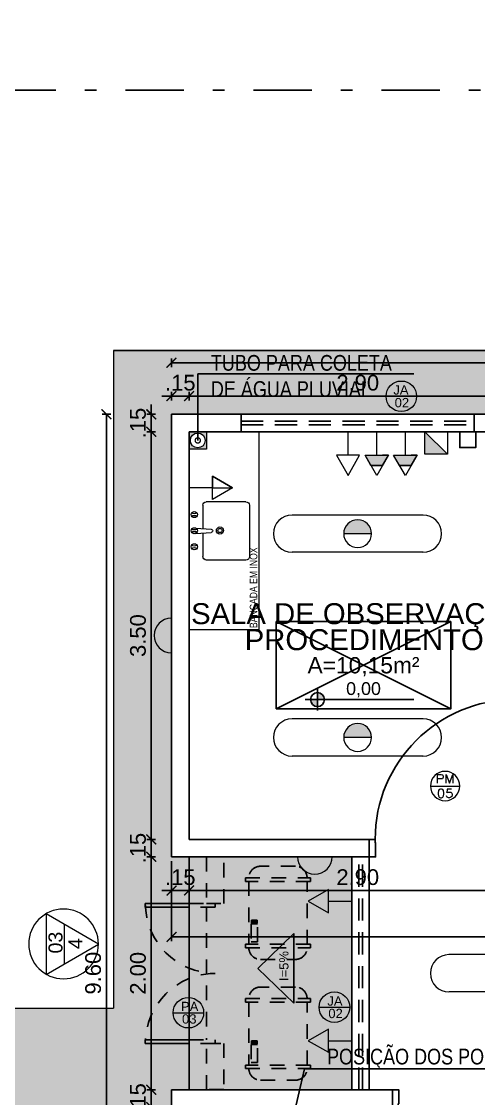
# Model space of a CAD drawing. Header units: inches. Extents: x 44782 to 44933, y 6798 to 6838.
# Drawn here: x 44792.53 to 44796.45, y 6818.61 to 6827.86 of the extents above; entities that cross this region are included whole.
import ezdxf
from ezdxf import colors
from ezdxf.entities.mleader import LeaderData, LeaderLine
from ezdxf.enums import TextEntityAlignment as Align
from ezdxf.math import Vec2, Vec3

# ---------------------------------------------------------------- set-up
doc = ezdxf.new("R2010")
doc.units = ezdxf.units.IN
doc.header["$MEASUREMENT"] = 0
for name, pattern in [('DASHDOT', [1, 0.5, -0.25, 0, -0.25]), ('HIDDEN', [9.525, 6.35, -3.175]), ('HIDDEN2', [0.1875, 0.125, -0.0625])]:
    doc.linetypes.add(name, pattern=pattern)
doc.layers.get('Defpoints').update_dxf_attribs({"color": 250})
doc.layers.add('at_Entity', color=7, linetype='Continuous', lineweight=9)
doc.layers.add('at_Text', color=7, linetype='Continuous', lineweight=9)
for name, color, linetype in [('BASCULANTE', 1, 'Continuous'), ('H. PAVER CINZA 1', 252, 'Continuous'), ('LAMPADAS', 5, 'Continuous'), ('linha de corte', 1, 'Continuous'), ('LOUÇAS', 7, 'Continuous'), ('PAREDES', 4, 'Continuous'), ('PONTO DE AR COMPRIMIDO', 7, 'Continuous'), ('PORTAS', 2, 'Continuous'), ('TEXTO01', 7, 'Continuous'), ('TEXTO02', 3, 'Continuous'), ('TEXTO03', 2, 'Continuous'), ('TUBO DE COLETA', 7, 'Continuous')]:
    doc.layers.add(name, color=color, linetype=linetype)
doc.layers.add('TOMADAS', color=150, linetype='Continuous', true_color=0x007fff)
doc.styles.add('ARIAL', font='ARIALN.TTF', dxfattribs={"height": 0.18})
doc.styles.add('Fonte 02', font='ARIALUNI.TTF')
doc.styles.add('FONTE01', font='swissi.ttf')
doc.styles.add('Fonte02', font='arial.ttf')
doc.styles.get("Standard").update_dxf_attribs({"font": 'txt.shx', "height": 0.18})
doc.styles.add('TEXTO1', font='swissko.ttf', dxfattribs={"width": 0.6, "height": 0.1})
doc.dimstyles.new('Esc 1-75', dxfattribs={"dimscale": 0.75, "dimtxt": 0.18, "dimasz": 0.1125, "dimexe": 0.05, "dimexo": 0.05, "dimgap": 0.06, "dimtad": 1, "dimzin": 4, "dimdsep": 46, "dimtxsty": 'Fonte 02', "dimblk": 'ARCHTICK', "dimcen": 0, "dimclrd": 250, "dimclre": 250, "dimadec": 0, "dimazin": 1, "dimtfac": 1, "dimtix": 1, "dimtmove": 1, "dimatfit": 3, "dimldrblk": 'ARCHTICK', "dimfxl": 0, "dimarcsym": 0})

# ---------------------------------------------------------------- blocks, each defined once
blk = doc.blocks.new('A$C2B7D2525')
at = {"layer": 'at_Entity', "true_color": 0x007fff}
h = blk.add_hatch(color=150, dxfattribs=at)
h.dxf.hatch_style = 1
h.paths.add_polyline_path([(0.723, 0.2795, 0.414214), (0.6034, 0.1599, 0.002212), (0.6034, 0.1588), (0.8427, 0.1588, 0.002212), (0.8427, 0.1599, 0.414214)])
at = {"layer": 'at_Entity', "color": 150, "true_color": 0x007fff}
for p, q in [((1.2852, 0.3197), (0.1609, 0.3197)), ((0.7241, 0.1588), (0.6034, 0.1588)), ((0.8427, 0.1588), (0.6034, 0.1588)), ((0.8427, 0.1588), (0.7241, 0.1588)), ((0.8427, 0.1588), (0.7241, 0.1588)), ((1.2852, 0), (0.1609, 0))]:
    blk.add_line(p, q, dxfattribs=at)
for centre, radius, start, end in [((0.1599, 0.1599), 0.1599, 90, 180), ((0.723, 0.1599), 0.1196, 90, 180), ((0.723, 0.1599), 0.1196, 360, 90), ((1.2841, 0.1599), 0.1599, 0.00268, 90), ((0.1599, 0.1599), 0.1599, 180, 270), ((0.723, 0.1599), 0.1196, 180, 270), ((0.723, 0.1599), 0.1196, 270, 0), ((1.2841, 0.1599), 0.1599, 270.00537, 0.00268)]:
    blk.add_arc(centre, radius, start, end, dxfattribs=at)
blk = doc.blocks.new('Leg_Ambiente05_50')
at = {"layer": 'TEXTO01', "linetype": 'Continuous', "ltscale": 0.0001}
h = blk.add_hatch(color=256, dxfattribs=at)
h.paths.add_polyline_path([(-0.2635, -0.157), (-0.2635, -0.1969), (-0.2235, -0.1969, 0.414214)])
h.paths.add_polyline_path([(-0.2635, -0.1969), (-0.3034, -0.1969, 0.414214), (-0.2635, -0.2368)])
at = {"layer": 'Defpoints'}
for p, q in [((-0.5, -0.25), (0.5, 0.25)), ((-0.5, 0.25), (0.5, -0.25))]:
    blk.add_line(p, q, dxfattribs=at)
blk.add_lwpolyline([(-0.5, -0.25), (0.5, -0.25), (0.5, 0.25), (-0.5, 0.25)], close=True, dxfattribs=at)
at = {"layer": 'TEXTO01', "linetype": 'Continuous', "ltscale": 0.0001}
for p, q in [((-0.2635, -0.2589), (-0.2635, -0.1349)), ((0.2874, -0.1969), (-0.3344, -0.1969))]:
    blk.add_line(p, q, dxfattribs=at)
blk.add_circle((-0.2635, -0.1969), 0.0399, dxfattribs=at)
at = {"layer": 'TEXTO01', "style": 'FONTE01'}
blk.add_attdef('NÍVEL', text='', height=0.08, dxfattribs=at).set_placement((0, -0.1338), align=Align.MIDDLE_CENTER)
at = {"layer": 'TEXTO02', "style": 'Fonte02'}
blk.add_attdef('ÁREA', text='', height=0.1, dxfattribs=at).set_placement((0, 0.0311), align=Align.MIDDLE_CENTER)
at = {"layer": 'TEXTO03', "style": 'Fonte02'}
for tag, p in [('AMB1', (0.0037, 0.5301)), ('AMB1', (0, 0.3711)), ('AMB2', (0, 0.2036))]:
    blk.add_attdef(tag, text='', height=0.12, dxfattribs=at).set_placement(p, align=Align.MIDDLE_CENTER)
blk = doc.blocks.new('A$C1E546F2D')
at = {"layer": 'PORTAS'}
for points in [[(0.921, 0.1503), (0.9507, 0.1503), (0.9507, 1.0502), (0.921, 1.0502), (0.921, 0.1503)], [(0, 0.1503), (0, 0), (0.055, 0), (0.055, 0.1207), (0.0508, 0.1207), (0.0508, 0.1503), (0, 0.1503)], [(1.0015, 0.1503), (1.0015, 0), (0.9464, 0), (0.9464, 0.1207), (0.9507, 0.1207), (0.9507, 0.1503), (1.0015, 0.1503)]]:
    blk.add_lwpolyline(points, dxfattribs=at)
blk.add_arc((0.9507, 0.1503), 0.8998, 90, 180, dxfattribs=at)
blk = doc.blocks.new('A$C339E2C68')
at = {"layer": 'PORTAS'}
blk.add_lwpolyline([(1.2217, 1.3508), (1.2513, 1.3508), (1.2513, 0.1503), (1.2217, 0.1503)], close=True, dxfattribs=at)
for points in [[(0.0508, 0.1503), (0, 0.1503), (0, 0), (0.055, 0), (0.055, 0.1207), (0.0508, 0.1207), (0.0508, 0.1503)], [(1.3, 0), (1.3, 0.1503), (1.2513, 0.1503), (1.2513, 0.1207), (1.245, 0.1207), (1.245, 0), (1.3, 0)]]:
    blk.add_lwpolyline(points, dxfattribs=at)
blk.add_arc((1.2513, 0.1503), 1.2005, 90, 180, dxfattribs=at)
blk = doc.blocks.new('A$C3E1E0E25')
at = {"linetype": 'HIDDEN'}
h = blk.add_hatch(color=7, dxfattribs=at)
h.dxf.hatch_style = 1
h.paths.add_polyline_path([(0.1503, 0.1482), (0, 0.1482), (0, 0), (0.1503, 0)])
h.paths.add_polyline_path([(0.0116, 0.0741, -1), (0.1388, 0.0741, -1)], flags=16)
at = {"layer": 'at_Entity'}
blk.add_lwpolyline([(0, 0.1482), (0.1503, 0.1482), (0.1503, 0), (0, 0)], close=True, dxfattribs=at)
blk.add_circle((0.0752, 0.0741), 0.0636, dxfattribs=at)
blk = doc.blocks.new('_DotSmall')
at = {"color": 0, "linetype": 'ByBlock', "const_width": 0.5}
blk.add_lwpolyline([(-0.0625, 0, 1), (0.0625, 0, 1)], format="xyb", close=True, dxfattribs=at)
blk = doc.blocks.new('A$C334228FE')
at = {"layer": 'at_Entity', "color": 7}
for p, q in [((0, 0.47), (0, 0.0296)), ((0.0296, 0.4997), (0.3705, 0.4997)), ((0.4002, 0.47), (0.4002, 0.2689)), ((0.4588, 0.2731), (0.3282, 0.2647)), ((0.4588, 0.2287), (0.3282, 0.2371)), ((0.4002, 0.2329), (0.4002, 0.0296)), ((0.0296, 0), (0.3705, 0))]:
    blk.add_line(p, q, dxfattribs=at)
for centre, radius, start, end in [((0.0289, 0.4708), 0.0289, 88.51591, 181.48409), ((0.3713, 0.4708), 0.0289, 358.51591, 91.48409), ((0.4732, 0.3906), 0.0265, 90, 180), ((0.4732, 0.3906), 0.0265, 180, 270), ((0.4732, 0.3483), 0.0349, 48.79028, 131.20972), ((0.4732, 0.4309), 0.0349, 228.99356, 311.00644), ((0.4732, 0.3906), 0.0265, 360, 90), ((0.4732, 0.3906), 0.0265, 270, 0), ((0.253, 0.253), 0.0307, 90, 180), ((0.253, 0.253), 0.0307, 360, 90), ((0.253, 0.253), 0.0307, 180, 270), ((0.253, 0.253), 0.018, 90, 180), ((0.253, 0.253), 0.018, 180, 270), ((0.253, 0.253), 0.018, 360, 90), ((0.253, 0.253), 0.018, 270, 0), ((0.253, 0.253), 0.0307, 270, 0), ((0.3292, 0.2509), 0.0138, 150.70689, 210.72114), ((0.3292, 0.2509), 0.0138, 90.69216, 150.70662), ((0.3292, 0.2509), 0.0138, 210.72149, 270.73606), ((0.4732, 0.2509), 0.0265, 90, 180), ((0.4732, 0.2509), 0.0265, 180, 270), ((0.4732, 0.2107), 0.0349, 49.53178, 130.46822), ((0.4732, 0.2932), 0.0349, 231.42735, 308.57265), ((0.4732, 0.2509), 0.0265, 360, 90), ((0.4732, 0.2509), 0.0265, 270, 0), ((0.4732, 0.1133), 0.0265, 90, 180), ((0.4732, 0.1133), 0.0265, 180, 270), ((0.4732, 0.073), 0.0349, 48.69146, 131.30854), ((0.4732, 0.1535), 0.0349, 228.8837, 311.1163), ((0.4732, 0.1133), 0.0265, 360, 90), ((0.4732, 0.1133), 0.0265, 270, 0), ((0.0289, 0.0289), 0.0289, 178.51591, 271.48409), ((0.3695, 0.0307), 0.0307, 270.00551, 0)]:
    blk.add_arc(centre, radius, start, end, dxfattribs=at)
blk = doc.blocks.new('A$C4BC3063A')
at = {"layer": 'at_Entity', "color": 150, "true_color": 0x007fff}
for p, q in [((0.2011, 0), (0.2011, 0.199)), ((0.2011, 0.199), (0.3748, 0.0995)), ((0.2011, 0.0995), (0, 0.0995)), ((0.3748, 0.0995), (0.2011, 0))]:
    blk.add_line(p, q, dxfattribs=at)
blk = doc.blocks.new('A$C425377C2')
at = {"layer": 'at_Entity', "true_color": 0x007fff}
h = blk.add_hatch(color=150, dxfattribs=at)
h.dxf.hatch_style = 1
h.paths.add_polyline_path([(0.2011, 0.1736), (0, 0.1736), (0.0508, 0.0868), (0.1503, 0.0868)])
at = {"layer": 'at_Entity', "color": 150, "true_color": 0x007fff}
for p, q in [((0.1016, 0.1736), (0.1016, 0.3748)), ((0.1016, 0), (0, 0.1736)), ((0, 0.1736), (0.2011, 0.1736)), ((0, 0.1736), (0.0508, 0.1736)), ((0.0508, 0.0868), (0, 0.1736)), ((0.0508, 0.0868), (0, 0.1736)), ((0.0508, 0.1736), (0.1503, 0.1736)), ((0.2011, 0.1736), (0.1016, 0)), ((0.1503, 0.0868), (0.2011, 0.1736)), ((0.2011, 0.1736), (0.1503, 0.1736)), ((0.2011, 0.1736), (0.1503, 0.1736)), ((0.1503, 0.0868), (0.0508, 0.0868)), ((0.0508, 0.0868), (0.1503, 0.0868))]:
    blk.add_line(p, q, dxfattribs=at)
blk = doc.blocks.new('A$C17EE17C9')
h = blk.add_hatch(color=256)
h.dxf.hatch_style = 1
h.paths.add_polyline_path([(0, 0.1927), (0, 0), (0.1927, 0)])
at = {"layer": 'at_Entity', "color": 7}
for p, q in [((0, 0), (0, 0.1927)), ((0, 0.1927), (0.1927, 0)), ((0, 0.1927), (0.1927, 0)), ((0, 0), (0, 0.1927)), ((0, 0), (0, 0.1927)), ((0.1927, 0.1927), (0.1927, 0)), ((0.1927, 0), (0, 0)), ((0.1927, 0), (0, 0))]:
    blk.add_line(p, q, dxfattribs=at)
blk = doc.blocks.new('_ARCHTICK')
at = {"color": 0, "linetype": 'ByBlock', "const_width": 0.15}
blk.add_lwpolyline([(-0.5, -0.5), (0.5, 0.5)], dxfattribs=at)
blk = doc.blocks.new('*D73')
at = {"layer": 'at_Text', "color": 250, "lineweight": -2, "transparency": 16777216}
for p, q in [((44793.8156, 6824.6013), (44793.8156, 6824.6763)), ((44793.9658, 6824.6013), (44793.9658, 6824.6763)), ((44793.8156, 6824.6388), (44793.7312, 6824.6388)), ((44793.8156, 6824.6388), (44793.9658, 6824.6388)), ((44793.9658, 6824.6388), (44794.0502, 6824.6388))]:
    blk.add_line(p, q, dxfattribs=at)
at = {"layer": 'Defpoints', "color": 0, "transparency": 16777216}
for p in [(44793.9658, 6824.6388), (44793.8156, 6824.2066), (44793.9658, 6824.2066)]:
    blk.add_point(p, dxfattribs=at)
at = {"layer": 'at_Text', "color": 250, "lineweight": -2, "transparency": 16777216, "xscale": 0.084375, "yscale": 0.084375, "zscale": 0.084375}
blk.add_blockref('_ARCHTICK', (44793.8156, 6824.6388), dxfattribs=at)
at = {"layer": 'at_Text', "color": 250, "lineweight": -2, "transparency": 16777216, "xscale": 0.084375, "yscale": 0.084375, "zscale": 0.084375, "rotation": 180}
blk.add_blockref('_ARCHTICK', (44793.9658, 6824.6388), dxfattribs=at)
at = {"layer": 'at_Text', "color": 0, "transparency": 16777216, "insert": (44793.8907, 6824.7528), "char_height": 0.135, "attachment_point": 5, "style": 'Fonte 02'}
blk.add_mtext('.15', dxfattribs=at)
blk = doc.blocks.new('*D74')
at = {"layer": 'at_Text', "color": 250, "lineweight": -2, "transparency": 16777216}
for p, q in [((44793.9658, 6824.6013), (44793.9658, 6824.6763)), ((44796.8648, 6824.6013), (44796.8648, 6824.6763)), ((44793.9658, 6824.6388), (44796.8648, 6824.6388))]:
    blk.add_line(p, q, dxfattribs=at)
at = {"layer": 'Defpoints', "color": 0, "transparency": 16777216}
for p in [(44796.8648, 6824.6388), (44796.8648, 6824.3319), (44793.9658, 6824.2066)]:
    blk.add_point(p, dxfattribs=at)
at = {"layer": 'at_Text', "color": 250, "lineweight": -2, "transparency": 16777216, "xscale": 0.084375, "yscale": 0.084375, "zscale": 0.084375, "rotation": 180}
blk.add_blockref('_ARCHTICK', (44793.9658, 6824.6388), dxfattribs=at)
at = {"layer": 'at_Text', "color": 250, "lineweight": -2, "transparency": 16777216, "xscale": 0.084375, "yscale": 0.084375, "zscale": 0.084375}
blk.add_blockref('_ARCHTICK', (44796.8648, 6824.6388), dxfattribs=at)
at = {"layer": 'at_Text', "color": 0, "transparency": 16777216, "insert": (44795.4153, 6824.7528), "char_height": 0.135, "attachment_point": 5, "style": 'Fonte 02'}
blk.add_mtext('2.90', dxfattribs=at)
blk = doc.blocks.new('*D82')
at = {"layer": 'at_Text', "color": 250, "lineweight": -2, "transparency": 16777216}
for p, q in [((44793.8156, 6824.8877), (44793.8156, 6824.9627)), ((44805.2127, 6824.8877), (44805.2127, 6824.9627)), ((44793.8156, 6824.9252), (44805.2127, 6824.9252))]:
    blk.add_line(p, q, dxfattribs=at)
at = {"layer": 'Defpoints', "color": 0, "transparency": 16777216}
for p in [(44805.2127, 6824.9252), (44793.8156, 6824.4821), (44805.2127, 6824.4821)]:
    blk.add_point(p, dxfattribs=at)
at = {"layer": 'at_Text', "color": 250, "lineweight": -2, "transparency": 16777216, "xscale": 0.084375, "yscale": 0.084375, "zscale": 0.084375, "rotation": 180}
blk.add_blockref('_ARCHTICK', (44793.8156, 6824.9252), dxfattribs=at)
at = {"layer": 'at_Text', "color": 250, "lineweight": -2, "transparency": 16777216, "xscale": 0.084375, "yscale": 0.084375, "zscale": 0.084375}
blk.add_blockref('_ARCHTICK', (44805.2127, 6824.9252), dxfattribs=at)
at = {"layer": 'at_Text', "color": 0, "transparency": 16777216, "insert": (44799.5141, 6825.0392), "char_height": 0.135, "attachment_point": 5, "style": 'Fonte 02'}
blk.add_mtext('11.40', dxfattribs=at)
blk = doc.blocks.new('*D83')
at = {"layer": 'at_Text', "color": 250, "lineweight": -2, "transparency": 16777216}
for p, q in [((44793.6415, 6824.4821), (44793.6415, 6824.5665)), ((44793.679, 6824.4821), (44793.604, 6824.4821)), ((44793.6415, 6824.4821), (44793.6415, 6824.3319)), ((44793.679, 6824.3319), (44793.604, 6824.3319)), ((44793.6415, 6824.3319), (44793.6415, 6824.2475))]:
    blk.add_line(p, q, dxfattribs=at)
at = {"layer": 'Defpoints', "color": 0, "transparency": 16777216}
for p in [(44793.8156, 6824.4821), (44793.6415, 6824.3319), (44793.9658, 6824.3319)]:
    blk.add_point(p, dxfattribs=at)
at = {"layer": 'at_Text', "color": 250, "lineweight": -2, "transparency": 16777216, "xscale": 0.084375, "yscale": 0.084375, "zscale": 0.084375}
for p, rotation in [((44793.6415, 6824.4821), 270), ((44793.6415, 6824.3319), 90)]:
    blk.add_blockref('_ARCHTICK', p, dxfattribs=dict(at, rotation=rotation))
at = {"layer": 'at_Text', "color": 0, "transparency": 16777216, "insert": (44793.5276, 6824.407), "char_height": 0.135, "attachment_point": 5, "rotation": 90, "style": 'Fonte 02'}
blk.add_mtext('.15', dxfattribs=at)
blk = doc.blocks.new('*D84')
at = {"layer": 'at_Text', "color": 250, "lineweight": -2, "transparency": 16777216}
for p, q in [((44793.679, 6824.3319), (44793.604, 6824.3319)), ((44793.6415, 6824.3319), (44793.6415, 6820.8319)), ((44793.679, 6820.8319), (44793.604, 6820.8319))]:
    blk.add_line(p, q, dxfattribs=at)
at = {"layer": 'Defpoints', "color": 0, "transparency": 16777216}
for p in [(44793.9658, 6824.3319), (44793.6415, 6820.8319), (44793.9658, 6820.8319)]:
    blk.add_point(p, dxfattribs=at)
at = {"layer": 'at_Text', "color": 250, "lineweight": -2, "transparency": 16777216, "xscale": 0.084375, "yscale": 0.084375, "zscale": 0.084375}
for p, rotation in [((44793.6415, 6824.3319), 90), ((44793.6415, 6820.8319), 270)]:
    blk.add_blockref('_ARCHTICK', p, dxfattribs=dict(at, rotation=rotation))
at = {"layer": 'at_Text', "color": 0, "transparency": 16777216, "insert": (44793.5276, 6822.5819), "char_height": 0.135, "attachment_point": 5, "rotation": 90, "style": 'Fonte 02'}
blk.add_mtext('3.50', dxfattribs=at)
blk = doc.blocks.new('*D85')
at = {"layer": 'at_Text', "color": 250, "lineweight": -2, "transparency": 16777216}
for p, q in [((44793.6415, 6820.8319), (44793.6415, 6820.9163)), ((44793.679, 6820.8319), (44793.604, 6820.8319)), ((44793.6415, 6820.8319), (44793.6415, 6820.6817)), ((44793.679, 6820.6817), (44793.604, 6820.6817)), ((44793.6415, 6820.6817), (44793.6415, 6820.5973))]:
    blk.add_line(p, q, dxfattribs=at)
at = {"layer": 'Defpoints', "color": 0, "transparency": 16777216}
for p in [(44793.9658, 6820.8319), (44793.6415, 6820.6817), (44793.8156, 6820.6817)]:
    blk.add_point(p, dxfattribs=at)
at = {"layer": 'at_Text', "color": 250, "lineweight": -2, "transparency": 16777216, "xscale": 0.084375, "yscale": 0.084375, "zscale": 0.084375}
for p, rotation in [((44793.6415, 6820.8319), 270), ((44793.6415, 6820.6817), 90)]:
    blk.add_blockref('_ARCHTICK', p, dxfattribs=dict(at, rotation=rotation))
at = {"layer": 'at_Text', "color": 0, "transparency": 16777216, "insert": (44793.5276, 6820.7568), "char_height": 0.135, "attachment_point": 5, "rotation": 90, "style": 'Fonte 02'}
blk.add_mtext('.15', dxfattribs=at)
blk = doc.blocks.new('*D86')
at = {"layer": 'at_Text', "color": 250, "lineweight": -2, "transparency": 16777216}
for p, q in [((44793.679, 6820.6817), (44793.604, 6820.6817)), ((44793.6415, 6820.6817), (44793.6415, 6818.682)), ((44793.679, 6818.682), (44793.604, 6818.682))]:
    blk.add_line(p, q, dxfattribs=at)
at = {"layer": 'Defpoints', "color": 0, "transparency": 16777216}
for p in [(44793.8156, 6820.6817), (44793.6415, 6818.682), (44793.8156, 6818.682)]:
    blk.add_point(p, dxfattribs=at)
at = {"layer": 'at_Text', "color": 250, "lineweight": -2, "transparency": 16777216, "xscale": 0.084375, "yscale": 0.084375, "zscale": 0.084375}
for p, rotation in [((44793.6415, 6820.6817), 90), ((44793.6415, 6818.682), 270)]:
    blk.add_blockref('_ARCHTICK', p, dxfattribs=dict(at, rotation=rotation))
at = {"layer": 'at_Text', "color": 0, "transparency": 16777216, "insert": (44793.5276, 6819.6818), "char_height": 0.135, "attachment_point": 5, "rotation": 90, "style": 'Fonte 02'}
blk.add_mtext('2.00', dxfattribs=at)
blk = doc.blocks.new('*D87')
at = {"layer": 'at_Text', "color": 250, "lineweight": -2, "transparency": 16777216}
for p, q in [((44793.6415, 6818.682), (44793.6415, 6818.7664)), ((44793.679, 6818.682), (44793.604, 6818.682)), ((44793.6415, 6818.682), (44793.6415, 6818.5318)), ((44793.679, 6818.5318), (44793.604, 6818.5318)), ((44793.6415, 6818.5318), (44793.6415, 6818.4474))]:
    blk.add_line(p, q, dxfattribs=at)
at = {"layer": 'Defpoints', "color": 0, "transparency": 16777216}
for p in [(44793.8156, 6818.682), (44793.6415, 6818.5318), (44793.9658, 6818.5318)]:
    blk.add_point(p, dxfattribs=at)
at = {"layer": 'at_Text', "color": 250, "lineweight": -2, "transparency": 16777216, "xscale": 0.084375, "yscale": 0.084375, "zscale": 0.084375}
for p, rotation in [((44793.6415, 6818.682), 270), ((44793.6415, 6818.5318), 90)]:
    blk.add_blockref('_ARCHTICK', p, dxfattribs=dict(at, rotation=rotation))
at = {"layer": 'at_Text', "color": 0, "transparency": 16777216, "insert": (44793.5276, 6818.6069), "char_height": 0.135, "attachment_point": 5, "rotation": 90, "style": 'Fonte 02'}
blk.add_mtext('.15', dxfattribs=at)
blk = doc.blocks.new('*D90')
at = {"layer": 'at_Text', "color": 250, "lineweight": -2, "transparency": 16777216}
for p, q in [((44793.294, 6824.4821), (44793.219, 6824.4821)), ((44793.2565, 6824.4821), (44793.2565, 6814.8837)), ((44793.294, 6814.8837), (44793.219, 6814.8837))]:
    blk.add_line(p, q, dxfattribs=at)
at = {"layer": 'Defpoints', "color": 0, "transparency": 16777216}
for p in [(44793.8156, 6824.4821), (44793.2565, 6814.8837), (44793.8156, 6814.8837)]:
    blk.add_point(p, dxfattribs=at)
at = {"layer": 'at_Text', "color": 250, "lineweight": -2, "transparency": 16777216, "xscale": 0.084375, "yscale": 0.084375, "zscale": 0.084375}
for p, rotation in [((44793.2565, 6824.4821), 90), ((44793.2565, 6814.8837), 270)]:
    blk.add_blockref('_ARCHTICK', p, dxfattribs=dict(at, rotation=rotation))
at = {"layer": 'at_Text', "color": 0, "transparency": 16777216, "insert": (44793.1425, 6819.6829), "char_height": 0.135, "attachment_point": 5, "rotation": 90, "style": 'Fonte 02'}
blk.add_mtext('9.60', dxfattribs=at)
blk = doc.blocks.new('*D212')
at = {"layer": 'at_Text', "color": 250, "lineweight": -2, "transparency": 16777216}
for p, q in [((44793.8156, 6820.6442), (44793.8156, 6820.3552)), ((44793.9658, 6820.6442), (44793.9658, 6820.3552)), ((44793.8156, 6820.3927), (44793.7312, 6820.3927)), ((44793.8156, 6820.3927), (44793.9658, 6820.3927)), ((44793.9658, 6820.3927), (44794.0502, 6820.3927))]:
    blk.add_line(p, q, dxfattribs=at)
at = {"layer": 'Defpoints', "color": 0, "transparency": 16777216}
for p in [(44793.8156, 6820.6817), (44793.9658, 6820.6817), (44793.9658, 6820.3927)]:
    blk.add_point(p, dxfattribs=at)
at = {"layer": 'at_Text', "color": 250, "lineweight": -2, "transparency": 16777216, "xscale": 0.084375, "yscale": 0.084375, "zscale": 0.084375}
blk.add_blockref('_ARCHTICK', (44793.8156, 6820.3927), dxfattribs=at)
at = {"layer": 'at_Text', "color": 250, "lineweight": -2, "transparency": 16777216, "xscale": 0.084375, "yscale": 0.084375, "zscale": 0.084375, "rotation": 180}
blk.add_blockref('_ARCHTICK', (44793.9658, 6820.3927), dxfattribs=at)
at = {"layer": 'at_Text', "color": 0, "transparency": 16777216, "insert": (44793.8907, 6820.5067), "char_height": 0.135, "attachment_point": 5, "style": 'Fonte 02'}
blk.add_mtext('.15', dxfattribs=at)
blk = doc.blocks.new('*D213')
at = {"layer": 'at_Text', "color": 250, "lineweight": -2, "transparency": 16777216}
for p, q in [((44796.8648, 6820.7677), (44796.8648, 6820.3552)), ((44793.9658, 6820.6442), (44793.9658, 6820.3552)), ((44793.9658, 6820.3927), (44796.8648, 6820.3927))]:
    blk.add_line(p, q, dxfattribs=at)
at = {"layer": 'Defpoints', "color": 0, "transparency": 16777216}
for p in [(44796.8648, 6820.8319), (44793.9658, 6820.6817), (44796.8648, 6820.3927)]:
    blk.add_point(p, dxfattribs=at)
at = {"layer": 'at_Text', "color": 250, "lineweight": -2, "transparency": 16777216, "xscale": 0.084375, "yscale": 0.084375, "zscale": 0.084375, "rotation": 180}
blk.add_blockref('_ARCHTICK', (44793.9658, 6820.3927), dxfattribs=at)
at = {"layer": 'at_Text', "color": 250, "lineweight": -2, "transparency": 16777216, "xscale": 0.084375, "yscale": 0.084375, "zscale": 0.084375}
blk.add_blockref('_ARCHTICK', (44796.8648, 6820.3927), dxfattribs=at)
at = {"layer": 'at_Text', "color": 0, "transparency": 16777216, "insert": (44795.4153, 6820.5067), "char_height": 0.135, "attachment_point": 5, "style": 'Fonte 02'}
blk.add_mtext('2.90', dxfattribs=at)
blk = doc.blocks.new('*D237')
at = {"layer": 'at_Text', "color": 250, "lineweight": -2, "transparency": 16777216}
for p, q in [((44793.8156, 6820.3694), (44793.8156, 6819.9569)), ((44826.9553, 6820.3694), (44826.9553, 6819.9569)), ((44793.8156, 6819.9944), (44826.9553, 6819.9944))]:
    blk.add_line(p, q, dxfattribs=at)
at = {"layer": 'Defpoints', "color": 0, "transparency": 16777216}
for p in [(44793.8156, 6820.6817), (44826.9553, 6820.6817), (44826.9553, 6819.9944)]:
    blk.add_point(p, dxfattribs=at)
at = {"layer": 'at_Text', "color": 250, "lineweight": -2, "transparency": 16777216, "xscale": 0.084375, "yscale": 0.084375, "zscale": 0.084375, "rotation": 180}
blk.add_blockref('_ARCHTICK', (44793.8156, 6819.9944), dxfattribs=at)
at = {"layer": 'at_Text', "color": 250, "lineweight": -2, "transparency": 16777216, "xscale": 0.084375, "yscale": 0.084375, "zscale": 0.084375}
blk.add_blockref('_ARCHTICK', (44826.9553, 6819.9944), dxfattribs=at)
at = {"layer": 'at_Text', "color": 0, "transparency": 16777216, "insert": (44810.3854, 6820.1084), "char_height": 0.135, "attachment_point": 5, "style": 'Fonte 02'}
blk.add_mtext('33.14', dxfattribs=at)

msp = doc.modelspace()

# ---------------------------------------------------------------- hatches: boundary and pattern name
at = {"layer": 'H. PAVER CINZA 1'}
for points in [[(44814.2102, 6836.2284), (44804.7133, 6836.2284), (44804.7133, 6830.4791), (44804.7133, 6825.0302), (44793.3162, 6825.0302), (44793.3162, 6816.0327), (44793.8156, 6816.0327), (44793.8156, 6815.8824), (44793.3162, 6815.8824), (44793.3162, 6814.3843), (44804.5631, 6814.3843), (44804.5631, 6809.4856), (44805.0625, 6809.4856), (44805.0625, 6813.3834), (44806.713, 6813.3834), (44806.713, 6814.8837), (44793.8156, 6814.8837), (44793.8156, 6818.682), (44795.3645, 6818.682), (44795.3645, 6820.6817), (44793.8156, 6820.6817), (44793.8156, 6824.4821), (44805.2127, 6824.4821), (44805.2127, 6830.9785), (44805.2127, 6834.8784), (44813.7108, 6834.8784), (44813.7108, 6826.431), (44810.8605, 6826.431), (44810.8605, 6824.4821), (44826.9553, 6824.4821), (44826.9553, 6818.682), (44826.9553, 6815.4233), (44827.4568, 6815.4233), (44827.4568, 6825.0302), (44814.2102, 6825.0302)], [(44793.3162, 6819.3824), (44793.3162, 6816.0327), (44792.0655, 6816.0327), (44792.0655, 6818.1824), (44785.4655, 6818.1824), (44785.4655, 6819.3824)]]:
    msp.add_hatch(color=256, dxfattribs=at).paths.add_polyline_path(points)

# ---------------------------------------------------------------- linework, layer by layer
at = {"layer": 'at_Entity', "color": 252, "true_color": 0x989898}
for q in [(44793.3162, 6824.4821), (44798.2149, 6825.0302)]:
    msp.add_line((44793.3162, 6825.0302), q, dxfattribs=at)
at = {"layer": 'at_Entity', "color": 0}
for p, q in [((44798.2149, 6825.0302), (44793.3162, 6825.0302)), ((44793.3162, 6825.0302), (44793.3162, 6819.3824)), ((44794.565, 6824.3319), (44794.565, 6822.6317)), ((44794.565, 6822.6317), (44793.9658, 6822.6317)), ((44796.1009, 6821.3144), (44796.1009, 6821.3885)), ((44796.1009, 6821.3885), (44796.1327, 6821.3885)), ((44796.1327, 6821.3504), (44796.1009, 6821.3504)), ((44796.1327, 6821.3885), (44796.1432, 6821.3863)), ((44796.1432, 6821.3525), (44796.1327, 6821.3504)), ((44796.1432, 6821.3863), (44796.1454, 6821.3821)), ((44796.1454, 6821.3567), (44796.1432, 6821.3525)), ((44796.1454, 6821.3821), (44796.1496, 6821.3758)), ((44796.1496, 6821.3652), (44796.1454, 6821.3567)), ((44796.1496, 6821.3758), (44796.1496, 6821.3652)), ((44796.175, 6821.3144), (44796.175, 6821.3885)), ((44796.175, 6821.3885), (44796.2025, 6821.3144)), ((44796.2025, 6821.3144), (44796.2321, 6821.3885)), ((44796.2321, 6821.3885), (44796.2321, 6821.3144)), ((44796.0417, 6821.289), (44796.2914, 6821.289)), ((44796.1094, 6821.2509), (44796.1052, 6821.2319)), ((44796.1157, 6821.2615), (44796.1094, 6821.2509)), ((44796.1263, 6821.2636), (44796.1157, 6821.2615)), ((44796.1348, 6821.2636), (44796.1263, 6821.2636)), ((44796.1454, 6821.2615), (44796.1348, 6821.2636)), ((44796.1517, 6821.2509), (44796.1454, 6821.2615)), ((44796.1559, 6821.2319), (44796.1517, 6821.2509)), ((44796.1834, 6821.2636), (44796.1813, 6821.2319)), ((44796.2194, 6821.2636), (44796.1834, 6821.2636)), ((44796.1052, 6821.2319), (44796.1052, 6821.2213)), ((44796.1052, 6821.2213), (44796.1094, 6821.2044)), ((44796.1094, 6821.2044), (44796.1157, 6821.1938)), ((44796.1157, 6821.1938), (44796.1263, 6821.1895)), ((44796.1263, 6821.1895), (44796.1348, 6821.1895)), ((44796.1348, 6821.1895), (44796.1454, 6821.1938)), ((44796.1454, 6821.1938), (44796.1517, 6821.2044)), ((44796.1517, 6821.2044), (44796.1559, 6821.2213)), ((44796.1559, 6821.2213), (44796.1559, 6821.2319)), ((44796.1813, 6821.1959), (44796.1771, 6821.2044)), ((44796.1813, 6821.2319), (44796.1834, 6821.2361)), ((44796.1834, 6821.1938), (44796.1813, 6821.1959)), ((44796.1834, 6821.2361), (44796.194, 6821.2382)), ((44796.194, 6821.1895), (44796.1834, 6821.1938)), ((44796.194, 6821.2382), (44796.2046, 6821.2382)), ((44796.2046, 6821.1895), (44796.194, 6821.1895)), ((44796.2046, 6821.2382), (44796.2152, 6821.2361)), ((44796.2152, 6821.1938), (44796.2046, 6821.1895)), ((44796.2152, 6821.2361), (44796.2237, 6821.2276)), ((44796.2237, 6821.2001), (44796.2152, 6821.1938)), ((44796.2237, 6821.2276), (44796.2258, 6821.2171)), ((44796.2258, 6821.2107), (44796.2237, 6821.2001)), ((44796.2258, 6821.2171), (44796.2258, 6821.2107))]:
    msp.add_line(p, q, dxfattribs=at)
at = {"layer": 'at_Entity', "color": 150, "true_color": 0x007fff}
for p, q in [((44794.1668, 6823.75), (44794.1668, 6823.951)), ((44794.1668, 6823.951), (44794.3404, 6823.8494)), ((44794.1668, 6823.951), (44794.1668, 6823.8494)), ((44794.3404, 6823.8494), (44794.1668, 6823.951)), ((44794.3404, 6823.8494), (44794.1668, 6823.951)), ((44794.1668, 6823.8494), (44793.9658, 6823.8494)), ((44794.3404, 6823.8494), (44794.1668, 6823.75)), ((44794.1668, 6823.8494), (44794.3404, 6823.8494)), ((44793.8156, 6822.4317), (44793.8156, 6822.7322)), ((44794.8969, 6820.6817), (44795.1974, 6820.6817))]:
    msp.add_line(p, q, dxfattribs=at)
at = {"layer": 'at_Entity', "color": 7}
for p, q in [((44793.1892, 6819.9326), (44792.7385, 6820.1929)), ((44792.7385, 6820.1929), (44792.7385, 6819.6723)), ((44792.8972, 6819.7633), (44792.8972, 6820.1019)), ((44792.7385, 6819.6723), (44793.1892, 6819.9326))]:
    msp.add_line(p, q, dxfattribs=at)
at = {"layer": 'at_Entity', "color": 150, "true_color": 0x007fff}
for centre, start, end in [((44793.8145, 6822.583), 90, 180), ((44793.8145, 6822.583), 180, 270), ((44795.0461, 6820.6827), 180.00549, 270.00275), ((44795.0461, 6820.6827), 270.00275, 0)]:
    msp.add_arc(centre, 0.1492, start, end, dxfattribs=at)
at = {"layer": 'at_Entity', "color": 0}
for start, end in [(90, 180), (360, 90), (180, 270), (270, 0)]:
    msp.add_arc((44796.1655, 6821.2901), 0.1259, start, end, dxfattribs=at)
at = {"layer": 'at_Entity', "color": 7}
for start, end in [(90, 180), (360, 90), (180, 270), (270, 0)]:
    msp.add_arc((44792.8877, 6819.9337), 0.2994, start, end, dxfattribs=at)
at = {"layer": 'at_Text'}
msp.add_line((44785.4655, 6819.3824), (44793.3162, 6819.3824), dxfattribs=at)
at = {"layer": 'BASCULANTE', "linetype": 'HIDDEN', "ltscale": 0.03}
for p, q in [((44794.4133, 6824.4222), (44796.4141, 6824.4222)), ((44794.4133, 6824.3919), (44796.4141, 6824.3919)), ((44794.4144, 6824.3319), (44794.4144, 6824.4821)), ((44796.4141, 6824.4821), (44796.4141, 6824.3319)), ((44795.4244, 6818.682), (44795.4244, 6820.6828)), ((44795.4548, 6818.682), (44795.4548, 6820.6828))]:
    msp.add_line(p, q, dxfattribs=at)
at = {"layer": 'linha de corte', "color": 6, "linetype": 'DASHDOT'}
msp.add_line((44832.4206, 6827.2648), (44783.1586, 6827.2648), dxfattribs=at)
at = {"layer": 'PAREDES'}
for p, q in [((44805.2127, 6824.4821), (44793.8156, 6824.4821)), ((44793.8156, 6820.6817), (44793.8156, 6824.4821)), ((44793.9658, 6824.3319), (44793.9658, 6820.8319)), ((44796.8648, 6824.3319), (44793.9658, 6824.3319)), ((44795.5148, 6820.8319), (44793.9658, 6820.8319)), ((44795.3645, 6820.6817), (44793.8156, 6820.6817)), ((44795.3645, 6820.6817), (44795.3645, 6818.682)), ((44795.3645, 6820.6817), (44795.5148, 6820.6817)), ((44795.5145, 6820.6817), (44795.5145, 6818.682)), ((44795.7156, 6818.682), (44793.8156, 6818.682)), ((44793.8156, 6818.682), (44793.8156, 6814.8837))]:
    msp.add_line(p, q, dxfattribs=at)
at = {"layer": 'PONTO DE AR COMPRIMIDO'}
msp.add_lwpolyline([(44796.291, 6824.3319), (44796.4287, 6824.3319), (44796.4287, 6824.1964), (44796.291, 6824.1964)], close=True, dxfattribs=at)
at = {"layer": 'TEXTO01', "lineweight": 9}
for p, q in [((44795.6584, 6824.6368), (44795.921, 6824.6368)), ((44793.8301, 6819.3435), (44794.0927, 6819.3435)), ((44795.0846, 6819.3905), (44795.3472, 6819.3905))]:
    msp.add_line(p, q, dxfattribs=at)
at = {"layer": 'TEXTO01', "color": 2}
msp.add_line((44793.9656, 6820.6817), (44793.9656, 6818.6808), dxfattribs=at)
at = {"layer": 'TEXTO01', "linetype": 'HIDDEN2'}
msp.add_line((44794.1145, 6820.2508), (44794.1145, 6819.1096), dxfattribs=at)
for points in [[(44794.1145, 6820.2804), (44794.2645, 6820.2804), (44794.2645, 6820.6817), (44794.1145, 6820.6817)], [(44794.4498, 6820.5011), (44795.0098, 6820.5011), (44795.0098, 6820.4711), (44794.4498, 6820.4711)], [(44794.5125, 6820.1133), (44794.5032, 6820.1133), (44794.5032, 6820.1394), (44794.5125, 6820.1394)], [(44794.5244, 6820.1133), (44794.5151, 6820.1133), (44794.5151, 6820.1394), (44794.5244, 6820.1394)], [(44794.5377, 6820.1133), (44794.5284, 6820.1133), (44794.5284, 6820.1394), (44794.5377, 6820.1394)], [(44794.5499, 6820.1133), (44794.5406, 6820.1133), (44794.5406, 6820.1394), (44794.5499, 6820.1394)], [(44794.4993, 6819.952), (44794.5532, 6819.952), (44794.5532, 6820.1061), (44794.4993, 6820.1061)], [(44794.4498, 6819.9011), (44795.0098, 6819.9011), (44795.0098, 6819.9311), (44794.4498, 6819.9311)], [(44794.4498, 6819.464), (44795.0098, 6819.464), (44795.0098, 6819.434), (44794.4498, 6819.434)], [(44794.1145, 6819.0799), (44794.2645, 6819.0799), (44794.2645, 6818.6828), (44794.1145, 6818.6828)], [(44794.4993, 6818.9149), (44794.5532, 6818.9149), (44794.5532, 6819.069), (44794.4993, 6819.069)], [(44794.5125, 6819.0762), (44794.5032, 6819.0762), (44794.5032, 6819.1023), (44794.5125, 6819.1023)], [(44794.5244, 6819.0762), (44794.5151, 6819.0762), (44794.5151, 6819.1023), (44794.5244, 6819.1023)], [(44794.5377, 6819.0762), (44794.5284, 6819.0762), (44794.5284, 6819.1023), (44794.5377, 6819.1023)], [(44794.5499, 6819.0762), (44794.5406, 6819.0762), (44794.5406, 6819.1023), (44794.5499, 6819.1023)], [(44794.4498, 6818.864), (44795.0098, 6818.864), (44795.0098, 6818.894), (44794.4498, 6818.894)]]:
    msp.add_lwpolyline(points, close=True, dxfattribs=at)
for points in [[(44794.9798, 6820.5011, 0.414214), (44794.8798, 6820.6011), (44794.5798, 6820.6011, 0.414214), (44794.4798, 6820.5011)], [(44794.4798, 6819.9011, 0.414214), (44794.5798, 6819.8011), (44794.8798, 6819.8011, 0.414214), (44794.9798, 6819.9011)], [(44794.9798, 6819.464, 0.414214), (44794.8798, 6819.564), (44794.5798, 6819.564, 0.414214), (44794.4798, 6819.464)], [(44794.4798, 6818.864, 0.414214), (44794.5798, 6818.764), (44794.8798, 6818.764, 0.414214), (44794.9798, 6818.864)]]:
    msp.add_lwpolyline(points, format="xyb", dxfattribs=at)
for points in [[(44794.4798, 6820.4711), (44794.4798, 6819.9311)], [(44794.9798, 6819.9311), (44794.9798, 6820.4711)], [(44793.9656, 6820.2804), (44794.1895, 6820.2804), (44794.1895, 6820.2508), (44793.9656, 6820.2508)], [(44794.4798, 6819.434), (44794.4798, 6818.894)], [(44794.9798, 6818.894), (44794.9798, 6819.434)], [(44793.9656, 6819.1096), (44794.1895, 6819.1096), (44794.1895, 6819.0799), (44793.9656, 6819.0799)]]:
    msp.add_lwpolyline(points, dxfattribs=at)
at = {"layer": 'TEXTO01', "color": 3}
for points in [[(44793.9656, 6820.2508), (44793.5904, 6820.2508), (44793.5904, 6820.2804), (44793.9656, 6820.2804)], [(44793.9656, 6819.0799), (44793.5904, 6819.0799), (44793.5904, 6819.1096), (44793.9656, 6819.1096)]]:
    msp.add_lwpolyline(points, dxfattribs=at)
at = {"layer": 'TEXTO01', "color": 3, "linetype": 'HIDDEN'}
msp.add_lwpolyline([(44794.865, 6820.0227), (44794.5579, 6819.7235), (44794.865, 6819.4243)], close=True, dxfattribs=at)
at = {"layer": 'TEXTO01', "lineweight": 9}
for centre in [(44795.7897, 6824.6368), (44795.2147, 6819.3905), (44793.9602, 6819.3434)]:
    msp.add_circle(centre, 0.1313, dxfattribs=at)
at = {"layer": 'TEXTO01', "linetype": 'HIDDEN2'}
for centre, start, end in [((44794.1927, 6820.2836), 180.25299, 269.74737), ((44794.1927, 6819.0789), 90.25263, 179.74701)]:
    msp.add_arc(centre, 0.6024, start, end, dxfattribs=at)

# ---------------------------------------------------------------- block references
ref = msp.add_blockref('Leg_Ambiente05_50', (44795.4648, 6822.3274), dxfattribs=dict(xscale=1.5, yscale=1.5, zscale=1.5))
ref.add_attrib('AMB1', 'SALA DE OBSERVAÇÃO/', dxfattribs={"layer": 'TEXTO03', "height": 0.18, "style": 'Fonte02'}).set_placement((44795.4648, 6822.7702), align=Align.MIDDLE_CENTER)
ref.add_attrib('AMB2', 'PROCEDIMENTO', dxfattribs={"layer": 'TEXTO03', "height": 0.18, "style": 'Fonte02'}).set_placement((44795.471, 6822.5469), align=Align.MIDDLE_CENTER)
ref.add_attrib('ÁREA', 'A=10,15m²', dxfattribs={"layer": 'TEXTO02', "height": 0.14, "style": 'Fonte02'}).set_placement((44795.4649, 6822.3274), align=Align.MIDDLE_CENTER)
ref.add_attrib('NÍVEL', '0,00', dxfattribs={"layer": 'TEXTO01', "height": 0.11, "style": 'FONTE01'}).set_placement((44795.4648, 6822.1267), align=Align.MIDDLE_CENTER)
at = {"layer": 'LAMPADAS'}
for p in [(44794.6912, 6823.2971), (44794.6912, 6821.5472), (44796.0391, 6819.5221)]:
    msp.add_blockref('A$C2B7D2525', p, dxfattribs=at)
at = {"layer": 'LOUÇAS', "xscale": -1}
msp.add_blockref('A$C334228FE', (44794.4845, 6823.2309), dxfattribs=at)
at = {"layer": 'PONTO DE AR COMPRIMIDO'}
msp.add_blockref('A$C17EE17C9', (44795.9925, 6824.1392), dxfattribs=at)
at = {"layer": 'PORTAS'}
msp.add_blockref('A$C339E2C68', (44795.514, 6820.6817), dxfattribs=at)
at = {"layer": 'PORTAS', "xscale": -1, "rotation": 180}
msp.add_blockref('A$C1E546F2D', (44795.7129, 6818.682), dxfattribs=at)
at = {"layer": 'TOMADAS', "xscale": -1, "rotation": 90}
msp.add_blockref('A$C4BC3063A', (44795.4314, 6824.3319), dxfattribs=at)
at = {"layer": 'TOMADAS'}
for p in [(44795.478, 6823.9571), (44795.7236, 6823.9571)]:
    msp.add_blockref('A$C425377C2', p, dxfattribs=at)
at = {"layer": 'TOMADAS', "xscale": -1}
for p in [(44795.3645, 6820.2013), (44795.3645, 6819.0036)]:
    msp.add_blockref('A$C4BC3063A', p, dxfattribs=at)
at = {"layer": 'TUBO DE COLETA'}
msp.add_blockref('A$C3E1E0E25', (44793.9658, 6824.1837), dxfattribs=at)

# ---------------------------------------------------------------- texts
at = {"layer": 'TEXTO01', "lineweight": 9, "style": 'ARIAL'}
msp.add_text('BANCADA EM INOX', height=0.0648, rotation=90, dxfattribs=at).set_placement((44794.5522, 6822.6463))
at = {"layer": 'TEXTO01', "lineweight": 9, "ltscale": 0.0001, "char_height": 0.080083, "width": 0.240515, "attachment_point": 1, "style": 'TEXTO1'}
for s, insert in [('{\\fSansSerif|b0|i0|c2|p2;\\W1;JA}', (44795.721, 6824.7317)), ('{\\fSansSerif|b0|i0|c2|p2;\\W1;02}', (44795.7323, 6824.6225)), ('{\\fSansSerif|b0|i0|c2|p2;\\W1;PA}', (44793.8972, 6819.4368)), ('{\\fSansSerif|b0|i0|c2|p2;\\W1;JA}', (44795.1541, 6819.4838)), ('{\\fSansSerif|b0|i0|c2|p2;\\W1;03}', (44793.9056, 6819.3298)), ('{\\fSansSerif|b0|i0|c2|p2;\\W1;02}', (44795.1625, 6819.3768))]:
    msp.add_mtext(s, dxfattribs=dict(at, insert=insert))
at = {"layer": 'TEXTO01', "lineweight": 9, "char_height": 0.12, "attachment_point": 1, "rotation": 90}
for s, insert in [('{\\fArial|b0|i0|c0|p34;03}', (44792.7586, 6819.852)), ('{\\fArial|b0|i0|c0|p34;4}', (44792.9302, 6819.8896))]:
    msp.add_mtext_dynamic_manual_height_columns(s, width=2.174676, gutter_width=1, heights=[0], dxfattribs=dict(at, insert=insert))
at = {"layer": 'TEXTO01', "linetype": 'HIDDEN2', "insert": (44794.7402, 6819.6151), "char_height": 0.08, "attachment_point": 1, "rotation": 90}
msp.add_mtext_dynamic_manual_height_columns('{\\fArial|b0|i0|c0|p34;I=5%}', width=1.14031, gutter_width=1, heights=[0], dxfattribs=at)

# ---------------------------------------------------------------- dimensions: what is measured, and where the dimension line sits
at = {"layer": 'at_Text'}
for base, p1, p2, picture, middle in [((44805.2127, 6824.9252), (44793.8156, 6824.4821), (44805.2127, 6824.4821), '*D82', (44799.5141, 6825.0392)), ((44793.9658, 6824.6388), (44793.8156, 6824.2066), (44793.9658, 6824.2066), '*D73', (44793.8907, 6824.7528)), ((44796.8648, 6824.6388), (44793.9658, 6824.2066), (44796.8648, 6824.3319), '*D74', (44795.4153, 6824.7528))]:
    dim = msp.add_linear_dim(base=base, p1=p1, p2=p2, dimstyle='Esc 1-75', dxfattribs=at)
    dim.commit()
    dim.dimension.update_dxf_attribs({"geometry": picture, "text_midpoint": middle})
for base, p1, p2, picture, middle in [((44793.2565, 6814.8837), (44793.8156, 6824.4821), (44793.8156, 6814.8837), '*D90', (44793.1425, 6819.6829)), ((44793.6415, 6824.3319), (44793.8156, 6824.4821), (44793.9658, 6824.3319), '*D83', (44793.5276, 6824.407)), ((44793.6415, 6820.8319), (44793.9658, 6824.3319), (44793.9658, 6820.8319), '*D84', (44793.5276, 6822.5819)), ((44793.6415, 6820.6817), (44793.9658, 6820.8319), (44793.8156, 6820.6817), '*D85', (44793.5276, 6820.7568)), ((44793.6415, 6818.682), (44793.8156, 6820.6817), (44793.8156, 6818.682), '*D86', (44793.5276, 6819.6818)), ((44793.6415, 6818.5318), (44793.8156, 6818.682), (44793.9658, 6818.5318), '*D87', (44793.5276, 6818.6069))]:
    dim = msp.add_linear_dim(base=base, p1=p1, p2=p2, angle=90, dimstyle='Esc 1-75', dxfattribs=at)
    dim.commit()
    dim.dimension.update_dxf_attribs({"geometry": picture, "text_midpoint": middle})
for base, p1, p2, picture, middle in [((44796.8648, 6820.3927), (44793.9658, 6820.6817), (44796.8648, 6820.8319), '*D213', (44795.4153, 6820.5067)), ((44793.9658, 6820.3927), (44793.8156, 6820.6817), (44793.9658, 6820.6817), '*D212', (44793.8907, 6820.5067)), ((44826.9553, 6819.9944), (44793.8156, 6820.6817), (44826.9553, 6820.6817), '*D237', (44810.3854, 6820.1084))]:
    dim = msp.add_linear_dim(base=base, p1=p1, p2=p2, dimstyle='Esc 1-75', override={"dimfxl": 0.5}, dxfattribs=at)
    dim.commit()
    dim.dimension.update_dxf_attribs({"geometry": picture, "text_midpoint": middle})

# ---------------------------------------------------------------- leaders
ml = msp.add_multileader_mtext('Standard', dxfattribs=at)
ml.set_content('POSIÇÃO DOS PONTOS', color=256, style='ARIAL')
ml.set_leader_properties()
ml.set_arrow_properties(name='DOTSMALL')
ml.build(insert=Vec2(0, 0))
ml.multileader.update_dxf_attribs({"text_left_attachment_type": 6, "text_right_attachment_type": 6, "dogleg_length": 0.1571, "arrow_head_size": 0.09, "scale": 0.75})
ctx = ml.context
ctx.base_point, ctx.scale, ctx.char_height, ctx.arrow_head_size, ctx.landing_gap_size, ctx.plane_origin = Vec3(44795.0765, 6818.8604), 0.75, 0.135, 0.09, 0.075, Vec3(44794.714, 6817.8583)
ctx.left_attachment, ctx.right_attachment = 6, 6
notes = []
notes.append((ctx, [(0, (1, 1, 0), (44794.9587, 6818.8604), (1, 0), 0.1178, [(0, [(44794.714, 6817.8283)], 0, [])])]))
ctx.mtext.insert, ctx.mtext.flow_direction = Vec3(44795.1515, 6819.0341), 5
at = {"layer": 'LOUÇAS'}
ml = msp.add_multileader_mtext('Standard', dxfattribs=at)
ml.set_content('TUBO PARA COLETA\\PDE ÁGUA PLUVIAL', color=256, style='ARIAL')
ml.set_leader_properties()
ml.set_arrow_properties(name='DOTSMALL')
ml.build(insert=Vec2(0, 0))
ml.multileader.update_dxf_attribs({"text_left_attachment_type": 6, "text_right_attachment_type": 6, "dogleg_length": 0.05, "arrow_head_size": 0.09, "scale": 0.75})
ctx = ml.context
ctx.base_point, ctx.scale, ctx.char_height, ctx.arrow_head_size, ctx.landing_gap_size, ctx.plane_origin = Vec3(44794.0785, 6824.8295), 0.75, 0.135, 0.09, 0.075, Vec3(44794.041, 6824.2578)
ctx.left_attachment, ctx.right_attachment = 6, 6
notes.append((ctx, [(0, (1, 1, 0), (44794.041, 6824.8295), (1, 0), 0.0375, [(0, [(44794.041, 6824.2578)], 0, [])])]))
ctx.mtext.insert, ctx.mtext.flow_direction = Vec3(44794.1535, 6824.9915), 5
for ctx, leaders in notes:
    for number, flags, end, landing, length, lines in leaders:
        leader = LeaderData()
        leader.index, (leader.has_last_leader_line, leader.has_dogleg_vector, leader.attachment_direction) = number, flags
        leader.last_leader_point, leader.dogleg_vector, leader.dogleg_length = Vec3(end), Vec3(landing), length
        for number, points, colour, breaks in lines:
            line = LeaderLine()
            line.index, line.vertices, line.color, line.breaks = number, Vec3.list(points), colors.encode_raw_color(colour), breaks
            leader.lines.append(line)
        ctx.leaders.append(leader)

doc.saveas('drawing.dxf')
